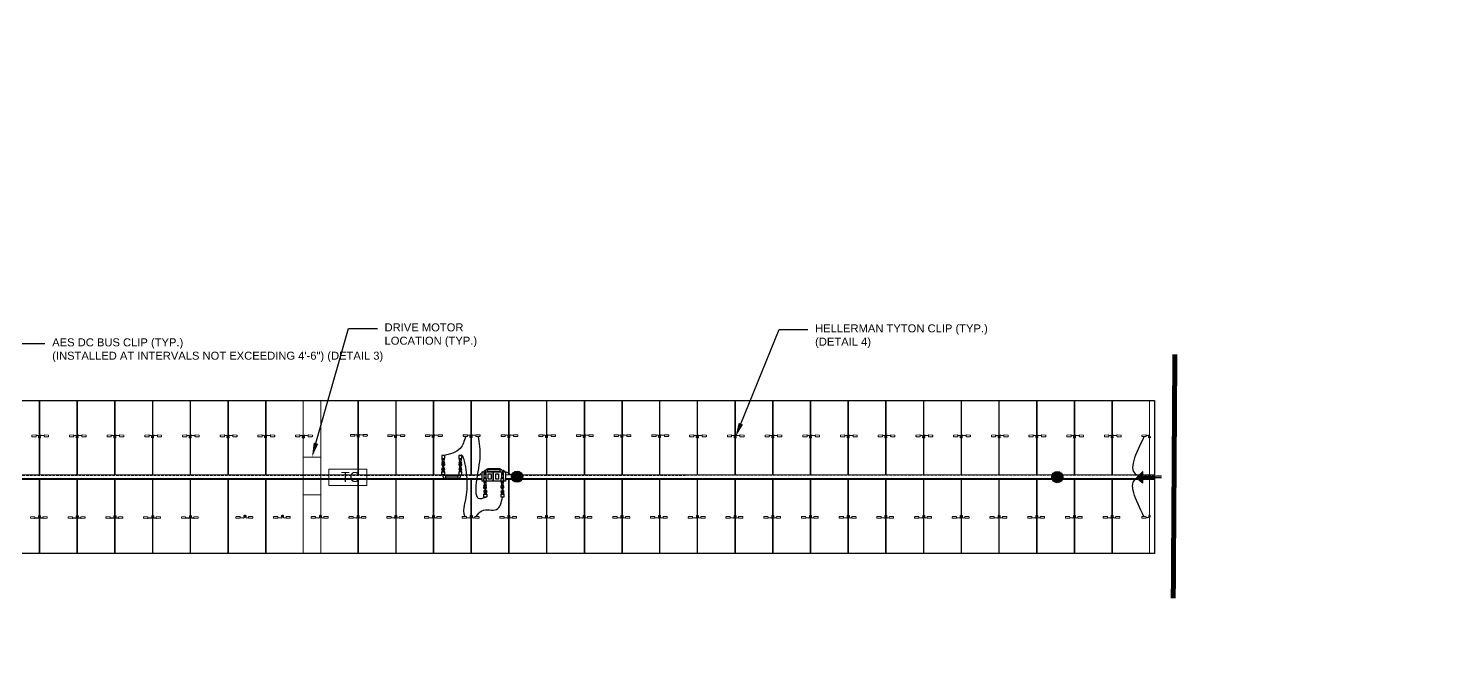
# Model space of a CAD drawing. Header units: feet. Extents: x -13743 to 68376, y -48 to 67763.
# Drawn here: x 104.7 to 245.5, y 63205.7 to 63268.1 of the extents above; entities that cross this region are included whole.
import ezdxf
from ezdxf import colors
from ezdxf.entities.mleader import LeaderData, LeaderLine
from ezdxf.enums import TextEntityAlignment as Align
from ezdxf.math import Vec2, Vec3

# ---------------------------------------------------------------- set-up
doc = ezdxf.new("R2018")
doc.units = ezdxf.units.FT
doc.header["$MEASUREMENT"] = 0
doc.set_wipeout_variables(frame=1)
for name, pattern in [('ACAD-x100644055pbs01-civil$0${ Chain Double-Dash }', [0]), ('HIDDEN', [0.375, 0.25, -0.125]), ('PHANTOM', [2.5, 1.25, -0.25, 0.25, -0.25, 0.25, -0.25])]:
    doc.linetypes.add(name, pattern=pattern)
for name, color, linetype in [('@2x40.5 Tracker LR5', 5, 'Continuous'), ('E-CABL-HARN-NEG', 3, 'Continuous'), ('E-EQPM-HRDW', 16, 'Continuous'), ('E-HARN-COMP', 8, 'Continuous'), ('E-TRNK-CABL-NEG', 6, 'HIDDEN'), ('E-TRUNK-CABLE-POS', 6, 'HIDDEN'), ('E-WIRING DETAILS', 7, 'Continuous'), ('G-ANNO-TEXT', 1, 'Continuous'), ('G-MATC-LINE', 6, 'PHANTOM'), ('PDF_Ediciones', 1, 'Continuous'), ('XREF', 7, 'Continuous')]:
    doc.layers.add(name, color=color, linetype=linetype)
for name, color, linetype, lineweight in [('E-MODULE', 253, 'Continuous', 0), ('E-TRACER-EQMPT', 252, 'Continuous', 0), ('E-TRACKER MOTOR', 252, 'Continuous', 0)]:
    doc.layers.add(name, color=color, linetype=linetype, lineweight=lineweight)
doc.styles.add('NEI-A', font='arial.ttf')
doc.styles.get("Standard").update_dxf_attribs({"font": 'arial.ttf'})

# ---------------------------------------------------------------- blocks, each defined once
blk = doc.blocks.new('CLIP')
blk.add_lwpolyline([(-0.09, 0.1), (0.05, 0.1), (0.05, -0.02), (-0.09, -0.02)], close=True)
at = {"layer": 'PDF_Ediciones', "lineweight": 0}
for points in [[(-0.9, -0.15, -0.414213), (-0.93, -0.12), (-0.93, -0.04, -0.414213), (-0.89, 0), (-0.53, 0, -0.414213), (-0.5, -0.04), (-0.5, -0.12, -0.414213), (-0.53, -0.17), (-0.9, -0.15)], [(0.71, -0.15, 0.414213), (0.75, -0.12), (0.75, -0.04, 0.414213), (0.72, 0), (0.35, 0, 0.414213), (0.32, -0.04), (0.32, -0.12, 0.414213), (0.35, -0.17), (0.71, -0.15)]]:
    blk.add_lwpolyline(points, format="xyb", dxfattribs=at)
at = {"layer": 'XREF', "flags": 128}
blk.add_lwpolyline([(-0.51, -0.1), (-0.18, -0.12, 0.486695), (-0.07, -0.03), (-0.07, 0.11, -0.78238), (0.02, 0.12), (0.02, -0.03, 0.37874), (0.16, -0.11), (0.33, -0.1)], format="xyb", dxfattribs=at)
blk = doc.blocks.new('AES Clamp')
h = blk.add_hatch(color=256)
h.dxf.hatch_style = 1
h.paths.add_polyline_path([(-0.56, 0, 1), (0.56, 0, 1)])
at = {"layer": 'E-WIRING DETAILS'}
blk.add_circle((0, 0), 0.564, dxfattribs=at)
blk = doc.blocks.new('A$C2C7A52CE')
at = {"layer": 'E-HARN-COMP'}
for p, q in [((-0.496, 0.086, 0.079), (-0.494, 0.085, 0.079)), ((-0.496, -0.086, 0.079), (-0.494, -0.085, 0.079))]:
    blk.add_line(p, q, dxfattribs=at)
for points, elevation in [([(-0.634, -0.1), (-0.636, -0.098), (-0.636, 0.098), (-0.634, 0.1), (-0.576, 0.1), (-0.573, 0.097), (-0.573, -0.097), (-0.576, -0.1), (-0.634, -0.1)], -0.033), ([(-0.634, 0.031), (-0.629, 0.031), (-0.629, 0.022), (-0.598, 0.022)], 0.079), ([(-0.573, 0.062), (-0.571, 0.06), (-0.515, 0.06), (-0.512, 0.062)], 0.015), ([(-0.509, -0.1), (-0.512, -0.097), (-0.512, 0.097), (-0.509, 0.1), (-0.496, 0.1), (-0.496, -0.1), (-0.509, -0.1)], -0.033), ([(-0.493, 0.097), (-0.493, 0.093), (-0.491, 0.089), (-0.389, 0.062), (-0.284, 0.075), (-0.281, 0.078), (-0.27, 0.078), (-0.27, -0.078), (-0.281, -0.078), (-0.284, -0.075), (-0.389, -0.062), (-0.491, -0.089), (-0.493, -0.097), (-0.493, 0.097)], -0.033), ([(-0.27, -0.078), (-0.267, -0.075), (-0.267, 0.075), (-0.27, 0.078)], -0.033), ([(-0.267, 0.069), (-0.263, 0.065), (-0.246, 0.065), (-0.246, 0.072), (-0.237, 0.072), (-0.237, 0.065), (-0.222, 0.065), (-0.218, 0.072), (-0.216, 0.072), (-0.212, 0.065), (-0.209, 0.065), (-0.204, 0.072), (-0.203, 0.072)], 0.079), ([(-0.003, -0.087), (-0.006, -0.091), (-0.033, -0.1), (-0.141, -0.1), (-0.198, -0.098), (-0.203, -0.095), (-0.203, 0.094), (-0.198, 0.098), (-0.141, 0.1), (-0.034, 0.1), (-0.006, 0.09), (-0.003, 0.087), (0, 0.059), (0, 0.002), (-0.002, -0.07), (-0.003, -0.087)], -0.024), ([(-0.634, -0.031), (-0.629, -0.031), (-0.629, -0.022), (-0.598, -0.022)], 0.079), ([(-0.573, -0.063), (-0.571, -0.06), (-0.515, -0.06), (-0.512, -0.063)], 0.015), ([(-0.267, -0.069), (-0.263, -0.065), (-0.246, -0.065), (-0.246, -0.072), (-0.237, -0.072), (-0.237, -0.065), (-0.229, -0.065), (-0.225, -0.073), (-0.223, -0.073), (-0.218, -0.065), (-0.215, -0.065), (-0.211, -0.073), (-0.209, -0.073), (-0.205, -0.065), (-0.203, -0.065)], -0.039)]:
    blk.add_lwpolyline(points, dxfattribs=dict(at, elevation=elevation))
for points in [[(-0.59, 0.018), (-0.426, 0.018)], [(-0.426, 0.018), (-0.426, -0.018)], [(-0.59, -0.018), (-0.426, -0.018)]]:
    blk.add_lwpolyline(points, dxfattribs=at)
blk = doc.blocks.new('A$C084F4888')
at = {"layer": 'E-HARN-COMP'}
for p, q in [((0.523, 0.021, 0.006), (0.415, 0.021, 0.006)), ((0.54, 0.017, 0.006), (0.568, 0.017, 0.006)), ((0.523, -0.021, 0.006), (0.415, -0.021, 0.006)), ((0.54, -0.017, 0.006), (0.568, -0.017, 0.006))]:
    blk.add_line(p, q, dxfattribs=at)
for points, elevation in [([(0.196, -0.096), (0.2, -0.092), (0.2, 0.092), (0.196, 0.097), (0.034, 0.098), (0.006, 0.089), (0.003, 0.086), (0.001, 0.071), (0, 0.031), (0, -0.01), (0.001, -0.072), (0.003, -0.086), (0.033, -0.098), (0.196, -0.096)], -0.011), ([(0.2, 0.068), (0.202, 0.064), (0.203, 0.062), (0.203, 0.056), (0.204, 0.056), (0.205, 0.062), (0.205, 0.064), (0.209, 0.072), (0.212, 0.072), (0.216, 0.064), (0.217, 0.056), (0.22, 0.056)], 0.053), ([(0.275, 0.077), (0.275, -0.077), (0.277, -0.074), (0.277, -0.063), (0.282, -0.059), (0.294, -0.059), (0.314, -0.052), (0.322, -0.052), (0.326, -0.054), (0.351, -0.097), (0.353, -0.098), (0.353, 0.098), (0.35, 0.096), (0.326, 0.054), (0.322, 0.052), (0.314, 0.052), (0.294, 0.059), (0.282, 0.059), (0.277, 0.063), (0.277, 0.074), (0.275, 0.077)], 0), ([(0.353, 0.086), (0.366, 0.086)], 0.004), ([(0.466, 0.063), (0.466, 0.065), (0.457, 0.073), (0.45, 0.076), (0.431, 0.076), (0.433, 0.07), (0.373, 0.07), (0.369, 0.075), (0.369, 0.096), (0.366, 0.098), (0.366, -0.098), (0.369, -0.096), (0.369, -0.075), (0.373, -0.07), (0.433, -0.07), (0.431, -0.076), (0.45, -0.076), (0.457, -0.073), (0.466, -0.065), (0.466, -0.063), (0.464, -0.062), (0.373, -0.059), (0.369, -0.055), (0.369, -0.044), (0.371, -0.042), (0.371, 0.042), (0.369, 0.044), (0.369, 0.055), (0.373, 0.059)], 0.027), ([(0.373, 0.059), (0.464, 0.062), (0.466, 0.063)], 0.027), ([(0.2, -0.067), (0.203, -0.072), (0.205, -0.072), (0.209, -0.064), (0.212, -0.064), (0.216, -0.072), (0.218, -0.072), (0.223, -0.064), (0.223, -0.062)], 0.006), ([(0.353, -0.086), (0.366, -0.086)], 0.004)]:
    blk.add_lwpolyline(points, dxfattribs=dict(at, elevation=elevation))
for points in [[(0.266, 0.077), (0.264, 0.074), (0.264, 0.067), (0.259, 0.062), (0.252, 0.062), (0.252, 0.064), (0.227, 0.064), (0.227, 0.062), (0.226, 0.062), (0.222, 0.062), (0.22, 0.06), (0.22, 0.05), (0.221, 0.047), (0.223, 0.045), (0.226, 0.044), (0.26, 0.044), (0.263, 0.045), (0.264, 0.048), (0.264, 0.067)], [(0.371, 0.037), (0.38, 0.037)], [(0.38, -0.042), (0.38, 0.042), (0.381, 0.041), (0.381, -0.041), (0.38, -0.042)], [(0.382, 0.035), (0.385, 0.034), (0.385, -0.034), (0.382, -0.035), (0.382, 0.035), (0.381, 0.039)], [(0.385, 0.029), (0.392, 0.029)], [(0.397, 0.039), (0.396, 0.035), (0.392, 0.034), (0.392, -0.034), (0.396, -0.035), (0.396, 0.035)], [(0.398, 0.042), (0.397, 0.041), (0.397, -0.041), (0.398, -0.042), (0.398, 0.042)], [(0.398, 0.037), (0.403, 0.037)], [(0.403, 0.042), (0.406, 0.041), (0.41, 0.038), (0.41, 0.034), (0.414, 0.032), (0.573, 0.032), (0.574, 0.031), (0.575, 0.024), (0.575, -0.024), (0.575, -0.03), (0.573, -0.032), (0.414, -0.032), (0.41, -0.038), (0.406, -0.041), (0.405, -0.042), (0.403, -0.042), (0.403, 0.042)], [(0.537, 0.024), (0.538, 0.022), (0.538, -0.022), (0.537, -0.024), (0.537, 0.024)], [(0.575, 0.024), (0.57, 0.019), (0.57, -0.019), (0.575, -0.024)], [(0.266, -0.077), (0.264, -0.074), (0.264, -0.067), (0.259, -0.062), (0.252, -0.062), (0.252, -0.064), (0.227, -0.064), (0.227, -0.062), (0.226, -0.062), (0.222, -0.062), (0.22, -0.06), (0.22, -0.05), (0.221, -0.047), (0.223, -0.045), (0.226, -0.044), (0.26, -0.044), (0.263, -0.045), (0.264, -0.048), (0.264, -0.067)], [(0.371, -0.037), (0.38, -0.037)], [(0.381, -0.039), (0.382, -0.035)], [(0.385, -0.029), (0.392, -0.029)], [(0.396, -0.035), (0.397, -0.039)], [(0.398, -0.037), (0.403, -0.037)]]:
    blk.add_lwpolyline(points, dxfattribs=at)
at = {"layer": 'E-HARN-COMP', "elevation": 0.063}
blk.add_lwpolyline([(0.351, 0.024), (0.299, 0.024), (0.299, -0.024), (0.351, -0.024)], close=True, dxfattribs=at)
at = {"layer": 'E-HARN-COMP'}
blk.add_circle((0.318, 0, 0.052), 0.0136, dxfattribs=at)
blk = doc.blocks.new('drop')
at = {"layer": 'E-HARN-COMP'}
blk.add_line((-0.9, 0.35), (0.9, 0.35), dxfattribs=at)
for points in [[(-0.9, 0.41, 0.38464), (-1.28, 0.11), (-1.28, -0.18)], [(0.89, 0.41, -0.38464), (1.27, 0.11), (1.27, -0.18)]]:
    blk.add_lwpolyline(points, format="xyb", dxfattribs=at)
blk.add_lwpolyline([(-0.9, 0.54), (0.9, 0.54), (0.9, 0), (-0.9, 0)], close=True, dxfattribs=at)
blk = doc.blocks.new('Injected piece wire support')
h = blk.add_hatch(color=256)
h.dxf.hatch_style = 1
h.paths.add_polyline_path([(0, 0.57), (0, -0.57), (0.64, 0.07)])
at = {"layer": 'E-EQPM-HRDW', "flags": 128}
blk.add_lwpolyline([(0.64, 0.07), (0, 0.57), (0, -0.57)], close=True, dxfattribs=at)
blk = doc.blocks.new('Fuse Base')
blk.add_wipeout([(-1.12, 0.46), (1.21, 0.47), (1.21, -0.46), (-1.12, -0.46)])
at = {"layer": 'E-HARN-COMP'}
for points in [[(-1.12, 0.46), (0, 0.46), (0, -0.46), (-1.12, -0.46)], [(-0.52, 0.27), (-0.23, 0.27), (-0.23, -0.27), (-0.52, -0.27)], [(0, 0.46), (1.21, 0.47), (1.21, -0.46), (0, -0.46)], [(0.25, 0.26), (0.51, 0.26), (0.51, -0.26), (0.25, -0.26)]]:
    blk.add_lwpolyline(points, close=True, dxfattribs=at)
blk = doc.blocks.new('E-100-18')
for points in [[(-0.0625, -0.15625), (0.0625, -0.15625), (0.0625, 0.15625), (-0.0625, 0.15625), (-0.0625, -0.15625)], [(-0.0625, 0.09375), (0.0625, 0.09375)], [(-0.0625, -0.09375), (0.0625, -0.09375)]]:
    blk.add_lwpolyline(points)
blk = doc.blocks.new('DETAIL_TITLE')
at = {"style": 'NEI-A', "flags": 8}
blk.add_attdef('#', text='', height=0.2, dxfattribs=at).set_placement((0.5922, -0.5109), align=Align.MIDDLE_CENTER)
at = {"lineweight": 30, "flags": 104}
blk.add_attdef('DETAIL_TITLE', text='', height=0.2, dxfattribs=at).set_placement((0.9099, -0.5251), align=Align.BOTTOM_LEFT)
at = {"style": 'NEI-A'}
for tag, p in [('SCALE:', (0.9386, -0.7379)), ('1"_=_', (1.5474, -0.7379))]:
    blk.add_attdef(tag, text='', height=0.1, dxfattribs=at).set_placement(p, align=Align.BOTTOM_LEFT)

msp = doc.modelspace()

# ---------------------------------------------------------------- linework, layer by layer
for points in [[(216.86, 63227.14), (216.72, 63227.14), (216.72, 63227.26), (216.86, 63227.26)], [(216.86, 63219.35), (216.72, 63219.35), (216.72, 63219.23), (216.86, 63219.23)], [(216.86, 63219.35), (216.72, 63219.35), (216.72, 63219.23), (216.86, 63219.23)]]:
    msp.add_lwpolyline(points, close=True)
at = {"layer": '@2x40.5 Tracker LR5'}
msp.add_lwpolyline([(217.29, 63230.85), (217.29, 63215.55), (45.06, 63215.55), (45.06, 63230.85)], close=True, dxfattribs=at)
at = {"layer": 'E-CABL-HARN-NEG'}
for points, end_tangent in [([(148.42, 63227.27), (147.89, 63226.06, 0.01), (146.19, 63225.35, -0.04)], (0.55098, -0.834518)), ([(149.67, 63227.27), (149.84, 63225.07, -0.01), (150.04, 63221.06, -0.03), (150.44, 63221.19, -0.04)], (0.15531, 0.987866)), ([(149.5, 63219.25), (150.05, 63219.84, -0.04), (151.53, 63219.97, -0.07), (152.13, 63221.18, -0.09)], (-0.031277, 0.999511))]:
    msp.add_spline(points, degree=3, dxfattribs=dict(at, end_tangent=end_tangent))
for points in [[(216.23, 63227.22), (215.5, 63223.43), (216.92, 63223.3), (217.99, 63223.32)], [(216.23, 63219.25), (215.5, 63223.04), (216.92, 63223.17), (217.99, 63223.15)]]:
    msp.add_spline(points, degree=3, dxfattribs=at)
msp.add_open_spline([(147.9, 63225.35, -0.04), (148.18, 63225.85, 0.22), (149.02, 63221.52), (148, 63219.98, 0.15), (148.34, 63219.25)], degree=3, knots=[0, 0, 0, 0, 3.274502, 7.384331, 7.384331, 7.384331, 7.384331], dxfattribs=at)
at = {"layer": 'E-MODULE'}
for points in [[(102.1, 63230.85), (102.1, 63223.44), (105.81, 63223.44), (105.81, 63230.85), (102.1, 63230.85)], [(105.87, 63230.85), (105.87, 63223.44), (109.58, 63223.44), (109.58, 63230.85), (105.87, 63230.85)], [(109.64, 63230.85), (109.64, 63223.44), (113.35, 63223.44), (113.35, 63230.85), (109.64, 63230.85)], [(113.41, 63230.85), (113.41, 63223.44), (117.12, 63223.44), (117.12, 63230.85), (113.41, 63230.85)], [(117.18, 63230.85), (117.18, 63223.44), (120.89, 63223.44), (120.89, 63230.85), (117.18, 63230.85)], [(120.95, 63230.85), (120.95, 63223.44), (124.66, 63223.44), (124.66, 63230.85), (120.95, 63230.85)], [(124.72, 63230.85), (124.72, 63223.44), (128.43, 63223.44), (128.43, 63230.85), (124.72, 63230.85)], [(133.96, 63230.85), (133.96, 63223.44), (135.02, 63223.44)], [(136.66, 63223.44), (137.67, 63223.44), (137.67, 63230.85), (133.96, 63230.85)], [(137.72, 63230.85), (137.72, 63223.44), (141.44, 63223.44), (141.44, 63230.85), (137.72, 63230.85)], [(141.48, 63230.85), (141.48, 63223.44), (145.19, 63223.44), (145.19, 63230.85), (141.48, 63230.85)], [(145.25, 63230.85), (145.25, 63223.44), (148.96, 63223.44), (148.96, 63230.85), (145.25, 63230.85)], [(149.02, 63230.85), (149.02, 63223.44), (152.73, 63223.44), (152.73, 63230.85), (149.02, 63230.85)], [(152.79, 63230.85), (152.79, 63223.44), (156.5, 63223.44), (156.5, 63230.85), (152.79, 63230.85)], [(156.56, 63230.85), (156.56, 63223.44), (160.27, 63223.44), (160.27, 63230.85), (156.56, 63230.85)], [(160.33, 63230.85), (160.33, 63223.44), (164.04, 63223.44), (164.04, 63230.85), (160.33, 63230.85)], [(164.1, 63230.85), (164.1, 63223.44), (167.81, 63223.44), (167.81, 63230.85), (164.1, 63230.85)], [(167.85, 63230.85), (167.85, 63223.44), (171.56, 63223.44), (171.56, 63230.85), (167.85, 63230.85)], [(171.62, 63230.85), (171.62, 63223.44), (175.33, 63223.44), (175.33, 63230.85), (171.62, 63230.85)], [(175.39, 63230.85), (175.39, 63223.44), (179.1, 63223.44), (179.1, 63230.85), (175.39, 63230.85)], [(179.16, 63230.85), (179.16, 63223.44), (182.87, 63223.44), (182.87, 63230.85), (179.16, 63230.85)], [(182.93, 63230.85), (182.93, 63223.44), (186.64, 63223.44), (186.64, 63230.85), (182.93, 63230.85)], [(186.7, 63230.85), (186.7, 63223.44), (190.41, 63223.44), (190.41, 63230.85), (186.7, 63230.85)], [(190.47, 63230.85), (190.47, 63223.44), (194.18, 63223.44), (194.18, 63230.85), (190.47, 63230.85)], [(194.24, 63230.85), (194.24, 63223.44), (197.95, 63223.44), (197.95, 63230.85), (194.24, 63230.85)], [(198, 63230.85), (198, 63223.44), (201.72, 63223.44), (201.72, 63230.85), (198, 63230.85)], [(201.77, 63230.85), (201.77, 63223.44), (205.49, 63223.44), (205.49, 63230.85), (201.77, 63230.85)], [(205.54, 63230.85), (205.54, 63223.44), (209.25, 63223.44), (209.25, 63230.85), (205.54, 63230.85)], [(209.31, 63230.85), (209.31, 63223.44), (213.02, 63223.44), (213.02, 63230.85), (209.31, 63230.85)], [(213.08, 63230.85), (213.08, 63223.44), (216.79, 63223.44), (216.79, 63230.85), (213.08, 63230.85)], [(102.1, 63222.95), (102.1, 63215.55), (105.81, 63215.55), (105.81, 63222.95), (102.1, 63222.95)], [(105.87, 63222.95), (105.87, 63215.55), (109.58, 63215.55), (109.58, 63222.95), (105.87, 63222.95)], [(109.64, 63222.95), (109.64, 63215.55), (113.35, 63215.55), (113.35, 63222.95), (109.64, 63222.95)], [(113.41, 63222.95), (113.41, 63215.55), (117.12, 63215.55), (117.12, 63222.95), (113.41, 63222.95)], [(117.18, 63222.95), (117.18, 63215.55), (120.89, 63215.55), (120.89, 63222.95), (117.18, 63222.95)], [(120.95, 63222.95), (120.95, 63215.55), (124.66, 63215.55), (124.66, 63222.95), (120.95, 63222.95)], [(124.72, 63222.95), (124.72, 63215.55), (128.43, 63215.55), (128.43, 63222.95), (124.72, 63222.95)], [(133.96, 63222.95), (133.96, 63215.55), (137.67, 63215.55), (137.67, 63222.95), (136.66, 63222.95)], [(135.02, 63222.95), (133.96, 63222.95)], [(137.72, 63222.95), (137.72, 63215.55), (141.44, 63215.55), (141.44, 63222.95), (137.72, 63222.95)], [(141.48, 63222.95), (141.48, 63215.55), (145.19, 63215.55), (145.19, 63222.95), (141.48, 63222.95)], [(145.25, 63222.95), (145.25, 63215.55), (148.96, 63215.55), (148.96, 63222.95), (145.25, 63222.95)], [(149.02, 63222.95), (149.02, 63215.55), (152.73, 63215.55), (152.73, 63222.95), (149.02, 63222.95)], [(152.79, 63222.95), (152.79, 63215.55), (156.5, 63215.55), (156.5, 63222.95), (152.79, 63222.95)], [(156.56, 63222.95), (156.56, 63215.55), (160.27, 63215.55), (160.27, 63222.95), (156.56, 63222.95)], [(160.33, 63222.95), (160.33, 63215.55), (164.04, 63215.55), (164.04, 63222.95), (160.33, 63222.95)], [(164.1, 63222.95), (164.1, 63215.55), (167.81, 63215.55), (167.81, 63222.95), (164.1, 63222.95)], [(167.85, 63222.95), (167.85, 63215.55), (171.56, 63215.55), (171.56, 63222.95), (167.85, 63222.95)], [(171.62, 63222.95), (171.62, 63215.55), (175.33, 63215.55), (175.33, 63222.95), (171.62, 63222.95)], [(175.39, 63222.95), (175.39, 63215.55), (179.1, 63215.55), (179.1, 63222.95), (175.39, 63222.95)], [(179.16, 63222.95), (179.16, 63215.55), (182.87, 63215.55), (182.87, 63222.95), (179.16, 63222.95)], [(182.93, 63222.95), (182.93, 63215.55), (186.64, 63215.55), (186.64, 63222.95), (182.93, 63222.95)], [(186.7, 63222.95), (186.7, 63215.55), (190.41, 63215.55), (190.41, 63222.95), (186.7, 63222.95)], [(190.47, 63222.95), (190.47, 63215.55), (194.18, 63215.55), (194.18, 63222.95), (190.47, 63222.95)], [(194.24, 63222.95), (194.24, 63215.55), (197.95, 63215.55), (197.95, 63222.95), (194.24, 63222.95)], [(198, 63222.95), (198, 63215.55), (201.72, 63215.55), (201.72, 63222.95), (198, 63222.95)], [(201.77, 63222.95), (201.77, 63215.55), (205.49, 63215.55), (205.49, 63222.95), (201.77, 63222.95)], [(205.54, 63222.95), (205.54, 63215.55), (209.25, 63215.55), (209.25, 63222.95), (205.54, 63222.95)], [(209.31, 63222.95), (209.31, 63215.55), (213.02, 63215.55), (213.02, 63222.95), (209.31, 63222.95)], [(213.08, 63222.95), (213.08, 63215.55), (216.79, 63215.55), (216.79, 63222.95), (213.08, 63222.95)]]:
    msp.add_lwpolyline(points, dxfattribs=at)
for points in [[(131.17, 63223.44), (132.2, 63223.44), (132.2, 63230.85), (128.49, 63230.85), (128.49, 63223.44)], [(131.17, 63222.95), (128.49, 63222.95), (128.49, 63215.55), (132.2, 63215.55), (132.2, 63222.95)]]:
    msp.add_lwpolyline(points, close=True, dxfattribs=at)
at = {"layer": 'E-TRACER-EQMPT'}
for points in [[(217.29, 63223.44), (45.08, 63223.44), (45.08, 63222.95), (217.29, 63222.95)], [(135.02, 63223.44), (134.94, 63223.44)], [(134.94, 63222.95), (139.79, 63222.95)], [(139.79, 63223.44), (136.66, 63223.44)], [(141.41, 63222.95), (217.29, 63222.95), (217.29, 63223.44), (141.41, 63223.44)]]:
    msp.add_lwpolyline(points, dxfattribs=at)
at = {"layer": 'E-TRACKER MOTOR'}
for points in [[(133.96, 63225.2), (133.96, 63221.41), (132.21, 63221.41), (132.21, 63225.2)], [(138.55, 63222.35), (134.77, 63222.35), (134.77, 63224), (138.55, 63224)]]:
    msp.add_lwpolyline(points, close=True, dxfattribs=at)
at = {"layer": 'E-TRNK-CABL-NEG', "linetype": 'ACAD-x100644055pbs01-civil$0${ Chain Double-Dash }'}
msp.add_line((217.29, 63223.01), (33.52, 63223.09, -0.1), dxfattribs=at)
at = {"layer": 'E-TRUNK-CABLE-POS'}
for p, q in [((149.76, 63223.37, -0.04), (51.31, 63223.34, -0.09)), ((217.29, 63223.39), (153.31, 63223.37, -0.03))]:
    msp.add_line(p, q, dxfattribs=at)
at = {"layer": 'G-MATC-LINE', "const_width": 0.5}
msp.add_lwpolyline([(219.32, 63235.48), (219.16, 63211.09)], dxfattribs=at)
at = {"layer": 'PDF_Ediciones', "lineweight": 0}
for points in [[(216.06, 63227.39, 0.414213), (216.02, 63227.36), (216.02, 63227.28, 0.414213), (216.05, 63227.25), (216.42, 63227.25, 0.414213), (216.45, 63227.28), (216.45, 63227.36, 0.414213), (216.42, 63227.41), (216.06, 63227.39)], [(216.06, 63219.1, -0.414213), (216.02, 63219.13), (216.02, 63219.21, -0.414213), (216.05, 63219.25), (216.41, 63219.25, -0.414213), (216.44, 63219.21), (216.44, 63219.13, -0.414213), (216.41, 63219.08), (216.06, 63219.1)], [(216.06, 63219.1, -0.414213), (216.02, 63219.13), (216.02, 63219.21, -0.414213), (216.05, 63219.25), (216.41, 63219.25, -0.414213), (216.44, 63219.21), (216.44, 63219.13, -0.414213), (216.41, 63219.08), (216.06, 63219.1)]]:
    msp.add_lwpolyline(points, format="xyb", dxfattribs=at)
at = {"layer": 'XREF', "flags": 128}
for points in [[(216.79, 63227.1, -0.347123), (216.75, 63227.13), (216.75, 63227.28, 0.37874), (216.61, 63227.36), (216.44, 63227.34)], [(216.79, 63227.1, -0.347123), (216.75, 63227.13), (216.75, 63227.28, 0.37874), (216.61, 63227.36), (216.44, 63227.34)], [(216.79, 63219.4, 0.347123), (216.75, 63219.37), (216.75, 63219.22, -0.37874), (216.6, 63219.14), (216.44, 63219.15)], [(216.79, 63219.4, 0.347123), (216.75, 63219.37), (216.75, 63219.22, -0.37874), (216.6, 63219.14), (216.44, 63219.15)]]:
    msp.add_lwpolyline(points, format="xyb", dxfattribs=at)

# ---------------------------------------------------------------- block references
at = {"layer": 'E-CABL-HARN-NEG', "xscale": 0.675, "yscale": 0.675, "zscale": 0.675, "rotation": 180}
msp.add_blockref('drop', (147.05, 63223.32), dxfattribs=at)
at = {"layer": 'E-HARN-COMP', "yscale": 1.481035343229667, "zscale": 1.481035343229667}
for name, p, xscale, rotation in [('A$C2C7A52CE', (146.19, 63225.35, -0.01), -1.481035343229667, 270), ('A$C084F4888', (146.19, 63223.43), -1.481035343229667, 270), ('A$C2C7A52CE', (147.9, 63225.35, -0.01), -1.481035343229667, 270), ('A$C084F4888', (147.91, 63223.44), 1.481035343229667, 89.99999999999999), ('A$C084F4888', (150.4, 63221.19, -0.03), -1.481035343229667, 270), ('A$C084F4888', (152.12, 63221.18, -0.07), -1.481035343229667, 270)]:
    msp.add_blockref(name, p, dxfattribs=dict(at, xscale=xscale, rotation=rotation))
at = {"layer": 'XREF', "rotation": 180}
for name, p in [('CLIP', (105.82, 63227.24)), ('CLIP', (109.58, 63227.24)), ('CLIP', (113.34, 63227.24)), ('CLIP', (117.12, 63227.24)), ('CLIP', (120.88, 63227.24)), ('CLIP', (124.66, 63227.24)), ('CLIP', (128.42, 63227.24)), ('CLIP', (132.19, 63227.24)), ('CLIP', (137.68, 63227.3)), ('CLIP', (141.41, 63227.27)), ('CLIP', (145.18, 63227.27)), ('CLIP', (148.95, 63227.27)), ('CLIP', (152.72, 63227.27)), ('CLIP', (156.49, 63227.27)), ('CLIP', (160.26, 63227.27)), ('CLIP', (164.03, 63227.27)), ('CLIP', (167.8, 63227.27)), ('CLIP', (171.57, 63227.24)), ('CLIP', (175.34, 63227.24)), ('CLIP', (179.11, 63227.24)), ('CLIP', (182.88, 63227.24)), ('CLIP', (186.65, 63227.24)), ('CLIP', (190.41, 63227.24)), ('CLIP', (194.19, 63227.24)), ('CLIP', (197.95, 63227.24)), ('CLIP', (201.73, 63227.24)), ('CLIP', (205.49, 63227.24)), ('CLIP', (209.27, 63227.24)), ('CLIP', (213.03, 63227.24)), ('Injected piece wire support', (216.13, 63223.2))]:
    msp.add_blockref(name, p, dxfattribs=at)
at = {"layer": 'XREF'}
for name, p in [('AES Clamp', (153.57, 63223.24)), ('AES Clamp', (207.57, 63223.2)), ('CLIP', (105.87, 63219.23)), ('CLIP', (109.64, 63219.23)), ('CLIP', (113.41, 63219.23)), ('CLIP', (117.18, 63219.23)), ('CLIP', (120.95, 63219.23)), ('CLIP', (126.4, 63219.25)), ('CLIP', (130.16, 63219.25)), ('CLIP', (133.94, 63219.25)), ('CLIP', (137.7, 63219.25)), ('CLIP', (141.48, 63219.25)), ('CLIP', (145.24, 63219.25)), ('CLIP', (149.02, 63219.25)), ('CLIP', (152.78, 63219.25)), ('CLIP', (156.54, 63219.25)), ('CLIP', (160.3, 63219.25)), ('CLIP', (164.08, 63219.25)), ('CLIP', (167.84, 63219.25)), ('CLIP', (171.62, 63219.25)), ('CLIP', (175.38, 63219.25)), ('CLIP', (179.16, 63219.25)), ('CLIP', (182.92, 63219.25)), ('CLIP', (186.7, 63219.25)), ('CLIP', (190.46, 63219.25)), ('CLIP', (194.24, 63219.25)), ('CLIP', (198, 63219.25)), ('CLIP', (201.77, 63219.25)), ('CLIP', (205.54, 63219.25)), ('CLIP', (209.31, 63219.25)), ('CLIP', (213.08, 63219.25))]:
    msp.add_blockref(name, p, dxfattribs=at)

# ---------------------------------------------------------------- texts
at = {"layer": 'E-TRACKER MOTOR', "insert": (135.98, 63223.71), "char_height": 0.998, "attachment_point": 1, "rotation": 0}
msp.add_mtext_dynamic_manual_height_columns('TC', width=1.579, gutter_width=9.36, heights=[0], dxfattribs=at)

# ---------------------------------------------------------------- leaders
at = {"layer": 'G-ANNO-TEXT'}
ml = msp.add_multileader_mtext('Standard', dxfattribs=at)
ml.set_content('TRACKER TO TRACKER JUMP (TYP.)\\P(DETAIL 5)', color=256, style='NEI-A')
ml.set_leader_properties()
ml.build(insert=Vec2(0, 0))
ml.multileader.update_dxf_attribs({"dogleg_length": 0.36, "arrow_head_size": 1.44, "scale": 8})
ctx = ml.context
ctx.base_point, ctx.scale, ctx.char_height, ctx.arrow_head_size, ctx.landing_gap_size, ctx.plane_origin = Vec3(54.09, 63239.64), 8, 0.8, 1.44, 0.72, Vec3(43.51, 63224.12)
notes = []
notes.append((ctx, [(0, (1, 1, 0), (51.21, 63239.64), (1, 0), 2.88, [(0, [(46.38, 63223.55)], 0, [])])]))
ctx.mtext.insert, ctx.mtext.width, ctx.mtext.defined_height, ctx.mtext.flow_direction = Vec3(54.81, 63240.16), 21.3912, 4.71, 5
ml = msp.add_multileader_mtext('Standard', dxfattribs=at)
ml.set_content('DRIVE MOTOR \\PLOCATION (TYP.)', color=256, style='NEI-A')
ml.set_leader_properties()
ml.build(insert=Vec2(0, 0))
ml.multileader.update_dxf_attribs({"dogleg_length": 0.36, "arrow_head_size": 1.44, "scale": 8})
ctx = ml.context
ctx.base_point, ctx.scale, ctx.char_height, ctx.arrow_head_size, ctx.landing_gap_size, ctx.plane_origin = Vec3(139.61, 63238.05), 8, 0.8, 1.44, 0.72, Vec3(129.18, 63225.88)
notes.append((ctx, [(0, (1, 1, 0), (136.73, 63238.05), (1, 0), 2.88, [(0, [(133.08, 63225.2)], 0, [])])]))
ctx.mtext.insert, ctx.mtext.width, ctx.mtext.flow_direction = Vec3(140.33, 63238.57), 12.6342, 5
ml = msp.add_multileader_mtext('Standard', dxfattribs=at)
ml.set_content('HELLERMAN TYTON CLIP (TYP.)\\P(DETAIL 4)', color=256, style='NEI-A')
ml.set_leader_properties()
ml.build(insert=Vec2(0, 0))
ml.multileader.update_dxf_attribs({"dogleg_length": 0.36, "arrow_head_size": 1.44, "scale": 8})
ctx = ml.context
ctx.base_point, ctx.scale, ctx.char_height, ctx.arrow_head_size, ctx.landing_gap_size, ctx.plane_origin = Vec3(182.64, 63237.95), 8, 0.8, 1.44, 0.72, Vec3(172.53, 63227.78)
notes.append((ctx, [(0, (1, 1, 0), (179.76, 63237.95), (1, 0), 2.88, [(0, [(175.4, 63227.2)], 0, [])])]))
ctx.mtext.insert, ctx.mtext.width, ctx.mtext.flow_direction = Vec3(183.36, 63238.47), 17.5037, 5
ml = msp.add_multileader_mtext('Standard', dxfattribs=at)
ml.set_content('AES DC BUS CLIP (TYP.)\\P(INSTALLED AT INTERVALS NOT EXCEEDING 4\'-6") (DETAIL 3)', color=256, style='NEI-A')
ml.set_leader_properties()
ml.build(insert=Vec2(0, 0))
ml.multileader.update_dxf_attribs({"dogleg_length": 0.36, "arrow_head_size": 1.44, "scale": 8})
ctx = ml.context
ctx.base_point, ctx.scale, ctx.char_height, ctx.arrow_head_size, ctx.landing_gap_size, ctx.plane_origin = Vec3(106.39, 63236.56), 8, 0.8, 1.44, 0.72, Vec3(95.96, 63224.38)
notes.append((ctx, [(0, (1, 1, 0), (103.51, 63236.56), (1, 0), 2.88, [(0, [(99.64, 63223.7)], 0, [])])]))
ctx.mtext.insert, ctx.mtext.width, ctx.mtext.defined_height, ctx.mtext.flow_direction = Vec3(107.11, 63237.07), 14.848, 1.95, 5
ml = msp.add_multileader_mtext('Standard', dxfattribs=at)
ml.set_content('FUSE BASE (TYP.)\\P(DETAIL 1 AND 2)', color=256, style='NEI-A')
ml.set_leader_properties()
ml.build(insert=Vec2(0, 0))
ml.multileader.update_dxf_attribs({"dogleg_length": 0.36, "arrow_head_size": 1.44, "scale": 8})
ctx = ml.context
ctx.base_point, ctx.scale, ctx.char_height, ctx.arrow_head_size, ctx.landing_gap_size, ctx.plane_origin = Vec3(57.7, 63234.4), 8, 0.8, 1.44, 0.72, Vec3(47.59, 63224.23)
notes.append((ctx, [(0, (1, 1, 0), (54.82, 63234.4), (1, 0), 2.88, [(0, [(48.94, 63223.57)], 0, [])])]))
ctx.mtext.insert, ctx.mtext.width, ctx.mtext.flow_direction = Vec3(58.42, 63234.92), 10.5663, 5
for ctx, leaders in notes:
    for number, flags, end, landing, length, lines in leaders:
        leader = LeaderData()
        leader.index, (leader.has_last_leader_line, leader.has_dogleg_vector, leader.attachment_direction) = number, flags
        leader.last_leader_point, leader.dogleg_vector, leader.dogleg_length = Vec3(end), Vec3(landing), length
        for number, points, colour, breaks in lines:
            line = LeaderLine()
            line.index, line.vertices, line.color, line.breaks = number, Vec3.list(points), colors.encode_raw_color(colour), breaks
            leader.lines.append(line)
        ctx.leaders.append(leader)

# ---------------------------------------------------------------- next in the draw order: block references
at = {"layer": 'E-HARN-COMP'}
msp.add_blockref('Fuse Base', (151.2, 63223.25), dxfattribs=at)

# ---------------------------------------------------------------- next in the draw order: linework, layer by layer
at = {"layer": 'E-TRUNK-CABLE-POS'}
msp.add_open_spline([(149.76, 63223.37), (150.03, 63223.63), (150.31, 63224.03), (152.35, 63224.07), (152.81, 63223.44), (153.31, 63223.37)], degree=3, knots=[0.102588, 0.102588, 0.102588, 0.102588, 1.179777, 2.395298, 3.956021, 3.956021, 3.956021, 3.956021], dxfattribs=at)

# ---------------------------------------------------------------- next in the draw order: block references
at = {"layer": 'E-CABL-HARN-NEG', "xscale": 0.675, "yscale": 0.675, "zscale": 0.675}
msp.add_blockref('drop', (151.25, 63223.71), dxfattribs=at)
at = {"layer": 'E-HARN-COMP', "xscale": -1.481035343229667, "yscale": 1.481035343229667, "zscale": 1.481035343229667, "rotation": 270}
for p in [(150.38, 63223.05, 0.04), (152.1, 63223.06, 0.04)]:
    msp.add_blockref('A$C2C7A52CE', p, dxfattribs=at)
at = {"layer": 'E-HARN-COMP', "xscale": 1.714161265572724, "yscale": 1.714161265572724, "zscale": 1.714161265572724}
for p in [(150.37, 63223.33), (152.11, 63223.33)]:
    msp.add_blockref('E-100-18', p, dxfattribs=at)
at = {"layer": 'G-ANNO-TEXT'}
ref = msp.add_blockref('DETAIL_TITLE', (-460.64, 63776.87), dxfattribs=dict(at, xscale=128.9267043143703, yscale=128.9267043143703, zscale=128.9267043143703))
lines = msp.add_mtext('{\\LDC BLOCK TYPE-1 (3) STRINGS (78) MODULES [580W]}', dxfattribs={"layer": '0', "insert": (-343.33, 63747.84), "char_height": 858.8681, "attachment_point": 1})
ref.add_attrib('DETAIL_TITLE', '', (-343.33, 63747.84)).embed_mtext(lines)

# ---------------------------------------------------------------- next in the draw order: leaders
ml = msp.add_multileader_mtext('Standard', dxfattribs=at)
ml.set_content('RATCHET P-CLAMP\\P(INSTALL ON LAST PILE BEFORE TRANSITION TO DISCONNECT OR FLEX BOX) \\P(DETAIL 6)', color=256, style='NEI-A')
ml.set_leader_properties()
ml.build(insert=Vec2(0, 0))
ml.multileader.update_dxf_attribs({"dogleg_length": 0.36, "arrow_head_size": 1.44, "scale": 8})
ctx = ml.context
ctx.base_point, ctx.scale, ctx.char_height, ctx.arrow_head_size, ctx.landing_gap_size, ctx.plane_origin = Vec3(59.63, 63213), 8, 0.8, 1.44, 0.72, Vec3(49.51, 63223.3)
notes = []
notes.append((ctx, [(0, (1, 1, 0), (56.75, 63213), (1, 0), 2.88, [(0, [(52.38, 63222.72)], 0, [])])]))
ctx.mtext.insert, ctx.mtext.width, ctx.mtext.flow_direction = Vec3(60.35, 63213.52), 13.2381, 5
for ctx, leaders in notes:
    for number, flags, end, landing, length, lines in leaders:
        leader = LeaderData()
        leader.index, (leader.has_last_leader_line, leader.has_dogleg_vector, leader.attachment_direction) = number, flags
        leader.last_leader_point, leader.dogleg_vector, leader.dogleg_length = Vec3(end), Vec3(landing), length
        for number, points, colour, breaks in lines:
            line = LeaderLine()
            line.index, line.vertices, line.color, line.breaks = number, Vec3.list(points), colors.encode_raw_color(colour), breaks
            leader.lines.append(line)
        ctx.leaders.append(leader)

doc.saveas('drawing.dxf')
